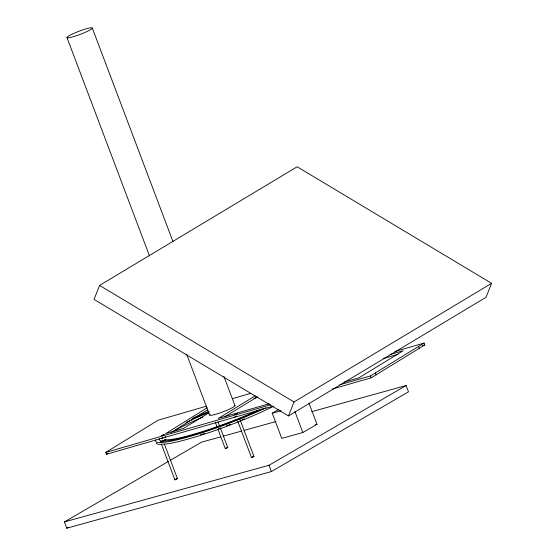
<?xml version="1.0" encoding="UTF-8"?>
<svg xmlns="http://www.w3.org/2000/svg" width="556" height="556" viewBox="0 0 556 556"><rect width="100%" height="100%" fill="white"/><g stroke="black" fill="none" stroke-linecap="round" stroke-linejoin="round"><path stroke-width="0.83" d="M99.594 285.423L94.047 299.385L288.474 415.937L486.034 297.286L491.587 283.324L297.154 166.772L99.594 285.423L294.027 401.974L491.587 283.324M288.474 415.937L294.027 401.974M164.409 444.154L177.461 478.695L174.952 479.647L176.28 478.945M237.037 419.266L236.627 419.585L239.733 418.835L237.217 419.787L238.218 419.203M220.496 428.37L227.779 447.649L225.458 448.4M239.733 418.835L253.995 456.58L251.673 457.331M207.124 407.812L165.535 433.68L183.167 428.586L209.084 412.733M171.352 432.387L207.833 409.696M339.674 384.822L370.47 375.932L424.068 343.066L424.784 344.949L371.186 377.816L332.168 389.089M273.225 406.109L106.523 454.259L105.807 452.375L158.175 420.183L206.505 406.165M106.523 454.259L107.996 453.355M255.232 395.83L218.237 418.453L269.208 403.725M224.867 416.722L257.428 396.81M161.309 438.434L162.491 437.753M234.208 417.382L235.39 416.694M311.749 411.655L406.109 385.53L408.486 391.82L271.391 471.557L66.796 528.2L64.413 521.91L168.551 461.341M170.053 460.472L201.515 442.166L220.725 436.849M66.796 528.2L68.291 527.331M309.004 403.197L316.983 424.304L302.846 432.526L281.76 438.364L272.245 413.198L278.938 409.299M64.413 521.91L269.014 465.268L406.109 385.53M238.121 419.168L239.136 418.626L238.281 418.765M225.951 448.15L226.598 447.893M252.174 457.088L253.995 456.58M164.75 440.039C161.289 441.554 167.697 439.532 165.396 439.817M236.599 416.152L235.973 416.354M176.606 478.827L177.461 478.695M232.359 398.666L250.714 393.342M394.906 351.524L424.068 343.066M422.282 345.672L424.784 344.949M344.032 382.111L358.995 377.788L403.169 350.739L389.853 354.582M105.807 452.375L270.598 404.775M383.07 358.634L398.054 354.311M272.245 413.198L281.169 410.724M223.227 436.161L241.596 431.074M244.105 430.379L275.839 421.594M315.363 424.756L316.983 424.304M227.216 447.691L227.779 447.649M418.522 346.312L419.238 348.195M375.439 373.041L376.148 374.925M370.47 375.932L371.186 377.816M294.875 411.419L302.846 432.526M269.014 465.268L271.391 471.557M92.324 28.134A13.559 1.675 -20.7 0 1 73.01 36.786A13.559 1.675 -20.7 0 1 73.566 33.485A13.559 1.675 -20.7 0 1 92.324 28.134L173.006 241.658M223.929 376.426L234.973 405.651M237.808 421.358L251.465 457.498M218.063 421.941L219.585 425.959M215.228 422.06L217.048 426.876M217.959 429.288L225.243 448.567M66.942 37.467L149.467 255.857M186.587 354.096L209.591 414.984M161.442 444.244L174.994 480.106M273.517 406.318A74.56 9.216 -20.7 0 1 166.689 443.938L159.211 444.369A74.56 9.216 -20.7 0 1 156.285 442.923M244.494 418.821A70.577 8.722 -20.7 0 1 242.103 419.794M230.337 424.423A70.577 8.722 -20.7 0 1 226.389 425.91M220.878 427.925A70.577 8.722 -20.7 0 1 218.425 428.801M204.768 433.437A70.577 8.722 -20.7 0 1 200.528 434.785M164.374 437.878A67.186 8.305 -20.7 0 1 165.688 436.641M173.792 431.192A67.186 8.305 -20.7 0 1 202.801 417.111M253.953 398.409A67.186 8.305 -20.7 0 1 257.998 397.22M262.411 408.785A70.577 8.722 -20.7 0 1 192.459 435.119A70.577 8.722 -20.7 0 1 159.412 438.691M191.403 419.439A70.577 8.722 -20.7 0 1 208.535 412.065M258.721 409.953A67.186 8.305 -20.7 0 1 238.378 418.668M236.814 419.293A67.186 8.305 -20.7 0 1 164.722 439.706M162.811 439.004A67.186 8.305 -20.7 0 1 162.581 437.544M186.01 422.511A67.186 8.305 -20.7 0 1 208.354 412.601M266.074 407.701A74.56 9.216 -20.7 0 1 191.195 436.092A74.56 9.216 -20.7 0 1 155.729 439.949M193.161 418.049A74.56 9.216 -20.7 0 1 209.077 411.301M234.625 405.317A13.559 1.675 -20.7 0 1 221.962 412.225A13.559 1.675 -20.7 0 1 210.105 414.331M161.685 435.577L164.194 434.667L161.685 435.577M160.726 441.791L163.193 440.943L160.726 441.791M234.771 414.442L237.238 413.594L234.771 414.442"/></g></svg>
